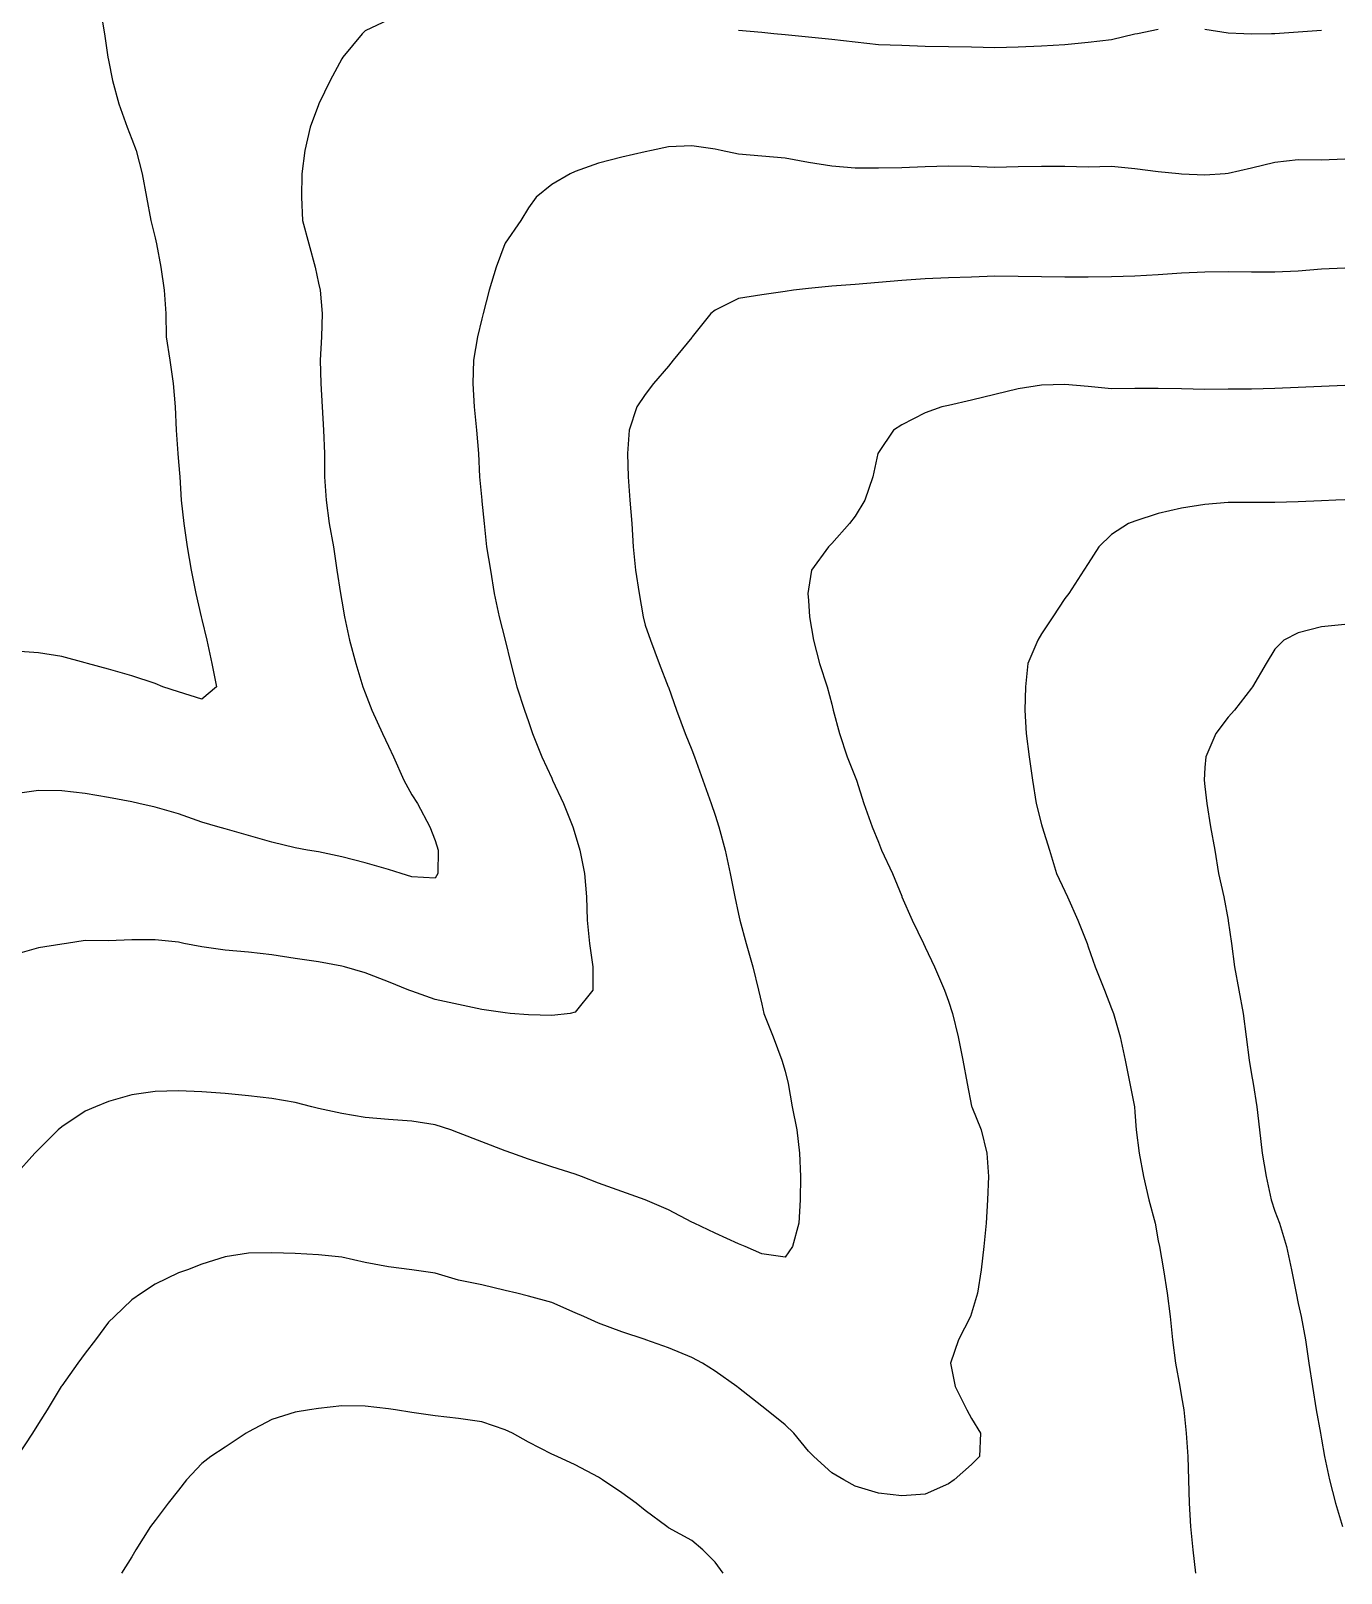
# Model space of a CAD drawing. Extents: x -729 to 771, y -779 to 721.
# Drawn here: x -473.6 to -288.9, y -778.8 to -561.3 of the extents above; entities that cross this region are included whole.
import ezdxf

# ---------------------------------------------------------------- set-up
doc = ezdxf.new("R2010")
doc.units = 0

msp = doc.modelspace()

# ---------------------------------------------------------------- linework, layer by layer
at = {"layer": 'CONTOURS'}
for points in [[(-463.7793, -558.4015, 266.472), (-463.2578, -561.6909, 266.472), (-462.7529, -564.9804, 266.472), (-462.6693, -565.4364, 266.472), (-462.0979, -568.2699, 266.472), (-461.209, -571.5593, 266.472), (-460.0496, -574.8488, 266.472), (-459.3798, -576.5601, 266.472), (-458.7866, -578.1383, 266.472), (-457.9283, -581.4278, 266.472), (-457.3156, -584.7172, 266.472), (-456.7224, -588.0067, 266.472), (-456.0903, -590.4635, 266.472), (-455.9011, -591.2962, 266.472), (-455.2803, -594.5857, 266.472), (-454.8326, -597.8751, 266.472), (-454.5692, -601.1646, 266.472), (-454.5183, -604.4541, 266.472), (-454.0263, -607.7436, 266.472), (-453.5629, -611.033, 266.472), (-453.2905, -614.3225, 266.472), (-453.1348, -617.612, 266.472), (-452.8903, -620.9015, 266.472), (-452.8009, -622.0762, 266.472), (-452.6275, -624.1909, 266.472), (-452.4021, -627.4804, 266.472), (-452.0721, -630.7699, 266.472), (-451.5834, -634.0593, 266.472), (-450.9978, -637.3488, 266.472), (-450.3591, -640.6383, 266.472), (-449.6065, -643.9278, 266.472), (-449.5114, -644.311, 266.472), (-448.7897, -647.2172, 266.472), (-448.0964, -650.5067, 266.472), (-447.4506, -653.7962, 266.472), (-449.5114, -655.5377, 266.472), (-452.8009, -654.4981, 266.472), (-454.9943, -653.7962, 266.472), (-456.0903, -653.3423, 266.472), (-459.3798, -652.2468, 266.472), (-462.6693, -651.3233, 266.472), (-465.6159, -650.5067, 266.472), (-465.9588, -650.4117, 266.472), (-469.2482, -649.5101, 266.472), (-472.5377, -648.9801, 266.472), (-475.8272, -648.7733, 266.472)], [(-423.1956, -559.7139, 276.472), (-426.4851, -561.2913, 276.472), (-426.9174, -561.6909, 276.472), (-429.6118, -564.9804, 276.472), (-429.7745, -565.2109, 276.472), (-431.4067, -568.2699, 276.472), (-432.9961, -571.5593, 276.472), (-433.064, -571.7277, 276.472), (-434.2324, -574.8488, 276.472), (-434.966, -578.1383, 276.472), (-435.4018, -581.4278, 276.472), (-435.4782, -584.7172, 276.472), (-435.3279, -588.0067, 276.472), (-434.4426, -591.2962, 276.472), (-433.5276, -594.5857, 276.472), (-433.064, -596.8539, 276.472), (-432.8417, -597.8751, 276.472), (-432.5628, -601.1646, 276.472), (-432.6202, -604.4541, 276.472), (-432.8332, -607.7436, 276.472), (-432.7543, -611.033, 276.472), (-432.5581, -614.3225, 276.472), (-432.3496, -617.612, 276.472), (-432.2286, -620.9015, 276.472), (-432.2116, -624.1909, 276.472), (-431.9938, -627.4804, 276.472), (-431.5582, -630.7699, 276.472), (-430.9666, -634.0593, 276.472), (-430.4874, -637.3488, 276.472), (-429.9529, -640.6383, 276.472), (-429.7745, -641.7307, 276.472), (-429.4066, -643.9278, 276.472), (-428.6987, -647.2172, 276.472), (-427.781, -650.5067, 276.472), (-426.8002, -653.7962, 276.472), (-426.4851, -654.6198, 276.472), (-425.5219, -657.0857, 276.472), (-424.0536, -660.3751, 276.472), (-423.1956, -662.1639, 276.472), (-422.4991, -663.6646, 276.472), (-421.0512, -666.9541, 276.472), (-419.9061, -669.0148, 276.472), (-419.1157, -670.2436, 276.472), (-417.3449, -673.533, 276.472), (-416.6167, -675.4652, 276.472), (-416.1651, -676.8225, 276.472), (-416.2199, -680.112, 276.472), (-416.6167, -680.7849, 276.472), (-419.9061, -680.6086, 276.472), (-421.3873, -680.112, 276.472), (-423.1956, -679.5578, 276.472), (-426.4851, -678.5976, 276.472), (-429.7745, -677.7665, 276.472), (-433.064, -677.0645, 276.472), (-434.5916, -676.8225, 276.472), (-436.3535, -676.5171, 276.472), (-439.643, -675.6824, 276.472), (-442.9324, -674.7394, 276.472), (-446.2219, -673.8322, 276.472), (-447.2496, -673.533, 276.472), (-449.5114, -672.8808, 276.472), (-452.8009, -671.7058, 276.472), (-456.0903, -670.743, 276.472), (-458.4163, -670.2436, 276.472), (-459.3798, -670.0049, 276.472), (-462.6693, -669.3919, 276.472), (-465.9588, -668.8354, 276.472), (-469.2482, -668.4523, 276.472), (-472.5377, -668.4194, 276.472), (-475.8272, -668.9055, 276.472)], [(-314.643, -561.0969, 276.472), (-317.5957, -561.6909, 276.472), (-317.9324, -561.7654, 276.472), (-321.2219, -562.5672, 276.472), (-324.5114, -562.9104, 276.472), (-327.8009, -563.2513, 276.472), (-331.0903, -563.4568, 276.472), (-334.3798, -563.581, 276.472), (-337.6693, -563.6748, 276.472), (-340.9588, -563.5785, 276.472), (-344.2482, -563.5464, 276.472), (-347.5377, -563.4671, 276.472), (-350.8272, -563.3647, 276.472), (-354.1167, -563.2575, 276.472), (-357.4061, -562.8671, 276.472), (-360.6956, -562.4807, 276.472), (-363.9851, -562.1521, 276.472), (-367.2745, -561.8481, 276.472), (-368.8326, -561.6909, 276.472), (-370.564, -561.5316, 276.472), (-373.8535, -561.2082, 276.472)], [(-291.6167, -561.2084, 276.472), (-294.9061, -561.4883, 276.472), (-298.1956, -561.6824, 276.472), (-298.6833, -561.6909, 276.472), (-301.4851, -561.7374, 276.472), (-302.5809, -561.6909, 276.472), (-304.7745, -561.5959, 276.472), (-308.064, -561.0659, 276.472)], [(-288.3272, -579.388, 286.472), (-291.6167, -579.5208, 286.472), (-294.9061, -579.4538, 286.472), (-298.1956, -579.8514, 286.472), (-301.4851, -580.6554, 286.472), (-304.7745, -581.3916, 286.472), (-305.2228, -581.4278, 286.472), (-308.064, -581.6214, 286.472), (-311.3535, -581.4715, 286.472), (-311.7697, -581.4278, 286.472), (-314.643, -581.1418, 286.472), (-317.9324, -580.7398, 286.472), (-321.2219, -580.4116, 286.472), (-324.5114, -580.4998, 286.472), (-327.8009, -580.4279, 286.472), (-331.0903, -580.4186, 286.472), (-334.3798, -580.4786, 286.472), (-337.6693, -580.5313, 286.472), (-340.9588, -580.3981, 286.472), (-344.2482, -580.3588, 286.472), (-347.5377, -580.4394, 286.472), (-350.8272, -580.5774, 286.472), (-354.1167, -580.6306, 286.472), (-357.4061, -580.6694, 286.472), (-360.6956, -580.3708, 286.472), (-363.9851, -579.8276, 286.472), (-367.2745, -579.2533, 286.472), (-370.564, -578.9499, 286.472), (-373.8535, -578.6846, 286.472), (-376.2977, -578.1383, 286.472), (-377.143, -577.9435, 286.472), (-380.4324, -577.48, 286.472), (-383.7219, -577.6194, 286.472), (-386.1005, -578.1383, 286.472), (-387.0114, -578.3523, 286.472), (-390.3009, -579.0881, 286.472), (-393.5903, -579.9601, 286.472), (-396.8798, -581.1241, 286.472), (-397.5681, -581.4278, 286.472), (-400.1693, -582.9665, 286.472), (-402.3586, -584.7172, 286.472), (-403.4588, -586.2473, 286.472), (-404.5508, -588.0067, 286.472), (-406.7482, -591.2091, 286.472), (-406.7924, -591.2962, 286.472), (-408.0072, -594.5857, 286.472), (-408.973, -597.8751, 286.472), (-409.8562, -601.1646, 286.472), (-410.0377, -601.9081, 286.472), (-410.656, -604.4541, 286.472), (-411.185, -607.7436, 286.472), (-411.2842, -611.033, 286.472), (-411.0958, -614.3225, 286.472), (-410.7869, -617.612, 286.472), (-410.4932, -620.9015, 286.472), (-410.336, -624.1909, 286.472), (-410.0515, -627.4804, 286.472), (-410.0377, -627.6071, 286.472), (-409.7228, -630.7699, 286.472), (-409.3742, -634.0593, 286.472), (-408.8216, -637.3488, 286.472), (-408.3003, -640.6383, 286.472), (-407.59, -643.9278, 286.472), (-406.7511, -647.2172, 286.472), (-406.7482, -647.2289, 286.472), (-405.9356, -650.5067, 286.472), (-405.0742, -653.7962, 286.472), (-403.9926, -657.0857, 286.472), (-403.4588, -658.6645, 286.472), (-402.8678, -660.3751, 286.472), (-401.582, -663.6646, 286.472), (-400.1693, -666.6789, 286.472), (-400.0443, -666.9541, 286.472), (-398.524, -670.2436, 286.472), (-397.2057, -673.533, 286.472), (-396.8798, -674.6095, 286.472), (-396.2278, -676.8225, 286.472), (-395.5646, -680.112, 286.472), (-395.2544, -683.4015, 286.472), (-395.1791, -686.6909, 286.472), (-394.8395, -689.9804, 286.472), (-394.3982, -693.2699, 286.472), (-394.3818, -696.5593, 286.472), (-396.8798, -699.6637, 286.472), (-397.5811, -699.8488, 286.472), (-400.1693, -700.1307, 286.472), (-403.4588, -700.0711, 286.472), (-406.0372, -699.8488, 286.472), (-406.7482, -699.7883, 286.472), (-410.0377, -699.3033, 286.472), (-413.3272, -698.6045, 286.472), (-416.6167, -697.8972, 286.472), (-419.9061, -696.7322, 286.472), (-420.304, -696.5593, 286.472), (-423.1956, -695.3839, 286.472), (-426.4851, -694.1204, 286.472), (-429.4102, -693.2699, 286.472), (-429.7745, -693.1691, 286.472), (-433.064, -692.5994, 286.472), (-436.3535, -692.1112, 286.472), (-439.643, -691.6102, 286.472), (-442.9324, -691.2337, 286.472), (-446.2219, -690.9472, 286.472), (-449.5114, -690.4621, 286.472), (-452.0637, -689.9804, 286.472), (-452.8009, -689.8282, 286.472), (-456.0903, -689.4924, 286.472), (-459.3798, -689.4723, 286.472), (-462.6693, -689.6205, 286.472), (-465.9588, -689.5917, 286.472), (-468.5863, -689.9804, 286.472), (-469.2482, -690.0852, 286.472), (-472.5377, -690.6065, 286.472), (-475.8272, -691.5297, 286.472)], [(-288.3272, -594.7379, 296.472), (-291.6167, -594.8699, 296.472), (-294.9061, -595.1631, 296.472), (-298.1956, -595.3195, 296.472), (-301.4851, -595.3077, 296.472), (-304.7745, -595.2455, 296.472), (-308.064, -595.2948, 296.472), (-311.3535, -595.4711, 296.472), (-314.643, -595.7086, 296.472), (-317.9324, -595.8999, 296.472), (-321.2219, -595.9483, 296.472), (-324.5114, -596.0343, 296.472), (-327.8009, -596.038, 296.472), (-331.0903, -595.9879, 296.472), (-334.3798, -595.9208, 296.472), (-337.6693, -595.8823, 296.472), (-340.9588, -596.031, 296.472), (-344.2482, -596.1263, 296.472), (-347.5377, -596.2662, 296.472), (-350.8272, -596.4971, 296.472), (-354.1167, -596.7799, 296.472), (-357.4061, -597.0645, 296.472), (-360.6956, -597.2972, 296.472), (-363.9851, -597.6128, 296.472), (-366.0842, -597.8751, 296.472), (-367.2745, -598.0375, 296.472), (-370.564, -598.4963, 296.472), (-373.8535, -599.0346, 296.472), (-377.143, -600.6624, 296.472), (-377.7193, -601.1646, 296.472), (-380.366, -604.4541, 296.472), (-380.4324, -604.5385, 296.472), (-383.0309, -607.7436, 296.472), (-383.7219, -608.5914, 296.472), (-385.8056, -611.033, 296.472), (-387.0114, -612.5504, 296.472), (-388.182, -614.3225, 296.472), (-389.2488, -617.612, 296.472), (-389.4701, -620.9015, 296.472), (-389.4107, -624.1909, 296.472), (-389.1787, -627.4804, 296.472), (-388.9002, -630.7699, 296.472), (-388.6696, -634.0593, 296.472), (-388.3704, -637.3488, 296.472), (-387.8455, -640.6383, 296.472), (-387.2624, -643.9278, 296.472), (-387.0114, -645.1204, 296.472), (-386.2524, -647.2172, 296.472), (-385.0327, -650.5067, 296.472), (-383.7393, -653.7962, 296.472), (-383.7219, -653.8434, 296.472), (-382.5698, -657.0857, 296.472), (-381.3522, -660.3751, 296.472), (-380.4324, -662.6688, 296.472), (-380.0487, -663.6646, 296.472), (-378.8544, -666.9541, 296.472), (-377.6932, -670.2436, 296.472), (-377.143, -671.9021, 296.472), (-376.6104, -673.533, 296.472), (-375.7187, -676.8225, 296.472), (-375.0046, -680.112, 296.472), (-374.3412, -683.4015, 296.472), (-373.8535, -685.8426, 296.472), (-373.6633, -686.6909, 296.472), (-372.7452, -689.9804, 296.472), (-371.8079, -693.2699, 296.472), (-371.0282, -696.5593, 296.472), (-370.564, -698.5561, 296.472), (-370.2681, -699.8488, 296.472), (-368.9678, -703.1383, 296.472), (-367.7274, -706.4278, 296.472), (-367.2745, -707.982, 296.472), (-366.8374, -709.7172, 296.472), (-366.2492, -713.0067, 296.472), (-365.589, -716.2962, 296.472), (-365.22, -719.5857, 296.472), (-365.1013, -722.8751, 296.472), (-365.1529, -726.1646, 296.472), (-365.3385, -729.4541, 296.472), (-366.223, -732.7436, 296.472), (-367.2745, -734.2177, 296.472), (-370.564, -733.7635, 296.472), (-372.8842, -732.7436, 296.472), (-373.8535, -732.355, 296.472), (-377.143, -730.8559, 296.472), (-380.0792, -729.4541, 296.472), (-380.4324, -729.298, 296.472), (-383.7219, -727.5528, 296.472), (-387.0057, -726.1646, 296.472), (-387.0114, -726.1622, 296.472), (-390.3009, -724.9708, 296.472), (-393.5903, -723.7865, 296.472), (-395.9669, -722.8751, 296.472), (-396.8798, -722.5339, 296.472), (-400.1693, -721.494, 296.472), (-403.4588, -720.4222, 296.472), (-405.7882, -719.5857, 296.472), (-406.7482, -719.2254, 296.472), (-410.0377, -717.9516, 296.472), (-413.3272, -716.6782, 296.472), (-414.4136, -716.2962, 296.472), (-416.6167, -715.5846, 296.472), (-419.9061, -715.0552, 296.472), (-423.1956, -714.8001, 296.472), (-426.4851, -714.5114, 296.472), (-429.7745, -713.9792, 296.472), (-433.064, -713.2535, 296.472), (-433.9997, -713.0067, 296.472), (-436.3535, -712.4274, 296.472), (-439.643, -711.8623, 296.472), (-442.9324, -711.4955, 296.472), (-446.2219, -711.148, 296.472), (-449.5114, -710.9116, 296.472), (-452.8009, -710.7708, 296.472), (-456.0903, -710.8622, 296.472), (-459.3798, -711.3418, 296.472), (-462.6693, -712.2845, 296.472), (-464.5049, -713.0067, 296.472), (-465.9588, -713.6436, 296.472), (-469.2482, -715.8621, 296.472), (-469.7497, -716.2962, 296.472), (-472.5377, -719.0295, 296.472), (-473.0553, -719.5857, 296.472), (-475.8272, -722.69, 296.472)], [(-288.3272, -611.2747, 306.472), (-291.6167, -611.4304, 306.472), (-294.9061, -611.5979, 306.472), (-298.1956, -611.7383, 306.472), (-301.4851, -611.8268, 306.472), (-304.7745, -611.8057, 306.472), (-308.064, -611.8522, 306.472), (-311.3535, -611.7902, 306.472), (-314.643, -611.7297, 306.472), (-317.9324, -611.7222, 306.472), (-321.2219, -611.7845, 306.472), (-324.5114, -611.4596, 306.472), (-327.8009, -611.1634, 306.472), (-331.0903, -611.2461, 306.472), (-334.3798, -611.7489, 306.472), (-337.6693, -612.5477, 306.472), (-340.9588, -613.35, 306.472), (-344.2482, -614.1057, 306.472), (-345.1502, -614.3225, 306.472), (-347.5377, -615.1406, 306.472), (-350.8272, -616.8409, 306.472), (-351.9628, -617.612, 306.472), (-354.1167, -620.7639, 306.472), (-354.1719, -620.9015, 306.472), (-354.9003, -624.1909, 306.472), (-356.0048, -627.4804, 306.472), (-357.4061, -629.7258, 306.472), (-358.1942, -630.7699, 306.472), (-360.6956, -633.5974, 306.472), (-361.1575, -634.0593, 306.472), (-363.529, -637.3488, 306.472), (-363.9851, -640.0356, 306.472), (-364.0539, -640.6383, 306.472), (-363.9851, -641.6083, 306.472), (-363.8252, -643.9278, 306.472), (-363.2403, -647.2172, 306.472), (-362.4119, -650.5067, 306.472), (-361.3432, -653.7962, 306.472), (-360.6956, -656.2463, 306.472), (-360.4748, -657.0857, 306.472), (-359.5751, -660.3751, 306.472), (-358.5102, -663.6646, 306.472), (-357.4061, -666.4744, 306.472), (-357.2091, -666.9541, 306.472), (-356.1577, -670.2436, 306.472), (-354.9879, -673.533, 306.472), (-354.1167, -675.7112, 306.472), (-353.6613, -676.8225, 306.472), (-352.1003, -680.112, 306.472), (-350.8272, -683.3283, 306.472), (-350.8049, -683.4015, 306.472), (-349.3338, -686.6909, 306.472), (-347.7626, -689.9804, 306.472), (-347.5377, -690.5011, 306.472), (-346.1951, -693.2699, 306.472), (-344.7723, -696.5593, 306.472), (-344.2482, -698.1061, 306.472), (-343.6572, -699.8488, 306.472), (-342.873, -703.1383, 306.472), (-342.2263, -706.4278, 306.472), (-341.6161, -709.7172, 306.472), (-340.9588, -712.9214, 306.472), (-340.9393, -713.0067, 306.472), (-339.631, -716.2962, 306.472), (-338.8256, -719.5857, 306.472), (-338.5636, -722.8751, 306.472), (-338.7212, -726.1646, 306.472), (-338.9347, -729.4541, 306.472), (-339.2363, -732.7436, 306.472), (-339.6037, -736.033, 306.472), (-340.1545, -739.3225, 306.472), (-340.9588, -742.1082, 306.472), (-341.1091, -742.612, 306.472), (-342.828, -745.9015, 306.472), (-343.9298, -749.1909, 306.472), (-343.3012, -752.4804, 306.472), (-341.6594, -755.7699, 306.472), (-340.9588, -756.9888, 306.472), (-339.7286, -759.0593, 306.472), (-339.8342, -762.3488, 306.472), (-340.9588, -763.4779, 306.472), (-343.4283, -765.6383, 306.472), (-344.2482, -766.2128, 306.472), (-347.5377, -767.6621, 306.472), (-350.8272, -767.8949, 306.472), (-354.1167, -767.5281, 306.472), (-357.4061, -766.5117, 306.472), (-358.9783, -765.6383, 306.472), (-360.6956, -764.641, 306.472), (-363.2354, -762.3488, 306.472), (-363.9851, -761.6073, 306.472), (-366.0126, -759.0593, 306.472), (-367.2745, -757.8914, 306.472), (-369.8653, -755.7699, 306.472), (-370.564, -755.2513, 306.472), (-373.8535, -752.6556, 306.472), (-374.0848, -752.4804, 306.472), (-377.143, -750.2928, 306.472), (-378.9237, -749.1909, 306.472), (-380.4324, -748.3847, 306.472), (-383.7219, -747.0389, 306.472), (-386.8895, -745.9015, 306.472), (-387.0114, -745.8593, 306.472), (-390.3009, -744.758, 306.472), (-393.5903, -743.5368, 306.472), (-395.6627, -742.612, 306.472), (-396.8798, -742.0759, 306.472), (-400.1693, -740.644, 306.472), (-403.4588, -739.727, 306.472), (-405.1021, -739.3225, 306.472), (-406.7482, -738.9283, 306.472), (-410.0377, -738.1467, 306.472), (-413.3272, -737.4561, 306.472), (-416.6167, -736.4857, 306.472), (-419.9058, -736.033, 306.472), (-419.9061, -736.033, 306.472), (-423.1956, -735.5836, 306.472), (-426.4851, -735.0038, 306.472), (-429.7745, -734.2496, 306.472), (-433.064, -733.9244, 306.472), (-436.3535, -733.7355, 306.472), (-439.643, -733.6142, 306.472), (-442.9324, -733.6864, 306.472), (-446.2219, -734.2023, 306.472), (-449.5114, -735.2044, 306.472), (-451.5529, -736.033, 306.472), (-452.8009, -736.4596, 306.472), (-456.0903, -738.0427, 306.472), (-458.0289, -739.3225, 306.472), (-459.3798, -740.2719, 306.472), (-461.8028, -742.612, 306.472), (-462.6693, -743.3966, 306.472), (-464.5031, -745.9015, 306.472), (-465.9588, -747.7818, 306.472), (-466.9782, -749.1909, 306.472), (-469.2482, -752.3638, 306.472), (-469.3266, -752.4804, 306.472), (-471.3364, -755.7699, 306.472), (-472.5377, -757.71, 306.472), (-473.3661, -759.0593, 306.472), (-475.5741, -762.3488, 306.472)], [(-288.3272, -627.4301, 316.472), (-289.6159, -627.4804, 316.472), (-291.6167, -627.5588, 316.472), (-294.9061, -627.7125, 316.472), (-298.1956, -627.8026, 316.472), (-301.4851, -627.8017, 316.472), (-304.7745, -627.7758, 316.472), (-308.064, -628.0595, 316.472), (-311.3535, -628.5938, 316.472), (-314.643, -629.3435, 316.472), (-317.9324, -630.4126, 316.472), (-318.8373, -630.7699, 316.472), (-321.2219, -632.3254, 316.472), (-323.0344, -634.0593, 316.472), (-324.5114, -636.393, 316.472), (-325.1647, -637.3488, 316.472), (-327.2803, -640.6383, 316.472), (-327.8009, -641.3607, 316.472), (-329.4916, -643.9278, 316.472), (-331.0903, -646.3358, 316.472), (-331.6324, -647.2172, 316.472), (-333.0517, -650.5067, 316.472), (-333.348, -653.7962, 316.472), (-333.4386, -657.0857, 316.472), (-333.2696, -660.3751, 316.472), (-332.8474, -663.6646, 316.472), (-332.3705, -666.9541, 316.472), (-331.8683, -670.2436, 316.472), (-331.0903, -673.2007, 316.472), (-331.007, -673.533, 316.472), (-329.9995, -676.8225, 316.472), (-328.9793, -680.112, 316.472), (-327.8009, -682.6289, 316.472), (-327.4306, -683.4015, 316.472), (-325.9694, -686.6909, 316.472), (-324.6953, -689.9804, 316.472), (-324.5114, -690.4817, 316.472), (-323.5207, -693.2699, 316.472), (-322.2406, -696.5593, 316.472), (-321.2219, -699.1523, 316.472), (-320.9679, -699.8488, 316.472), (-320.0346, -703.1383, 316.472), (-319.3, -706.4278, 316.472), (-318.6555, -709.7172, 316.472), (-317.9951, -713.0067, 316.472), (-317.9324, -713.7917, 316.472), (-317.7392, -716.2962, 316.472), (-317.3361, -719.5857, 316.472), (-316.7374, -722.8751, 316.472), (-315.9755, -726.1646, 316.472), (-315.0837, -729.4541, 316.472), (-314.643, -731.9246, 316.472), (-314.492, -732.7436, 316.472), (-313.9057, -736.033, 316.472), (-313.4033, -739.3225, 316.472), (-312.9824, -742.612, 316.472), (-312.6443, -745.9015, 316.472), (-312.2346, -749.1909, 316.472), (-311.6106, -752.4804, 316.472), (-311.3535, -753.9275, 316.472), (-311.0495, -755.7699, 316.472), (-310.6941, -759.0593, 316.472), (-310.4991, -762.3488, 316.472), (-310.3932, -765.6383, 316.472), (-310.2793, -768.9278, 316.472), (-310.0891, -772.2172, 316.472), (-309.7784, -775.5067, 316.472), (-309.3864, -778.7962, 316.472)], [(-288.3272, -644.9936, 326.472), (-291.6167, -645.3203, 326.472), (-294.9061, -646.1807, 326.472), (-296.9463, -647.2172, 326.472), (-298.1956, -648.5048, 326.472), (-299.4297, -650.5067, 326.472), (-301.3472, -653.7962, 326.472), (-301.4851, -653.9977, 326.472), (-303.9185, -657.0857, 326.472), (-304.7745, -658.0769, 326.472), (-306.5171, -660.3751, 326.472), (-307.9622, -663.6646, 326.472), (-308.064, -665.1842, 326.472), (-308.1669, -666.9541, 326.472), (-308.064, -667.8472, 326.472), (-307.8193, -670.2436, 326.472), (-307.2799, -673.533, 326.472), (-306.6585, -676.8225, 326.472), (-306.1601, -680.112, 326.472), (-305.4146, -683.4015, 326.472), (-304.7927, -686.6909, 326.472), (-304.7745, -686.814, 326.472), (-304.3264, -689.9804, 326.472), (-303.8989, -693.2699, 326.472), (-303.2756, -696.5593, 326.472), (-302.6897, -699.8488, 326.472), (-302.2638, -703.1383, 326.472), (-301.8193, -706.4278, 326.472), (-301.4851, -708.4506, 326.472), (-301.2804, -709.7172, 326.472), (-300.7665, -713.0067, 326.472), (-300.3834, -716.2962, 326.472), (-299.9732, -719.5857, 326.472), (-299.4269, -722.8751, 326.472), (-298.7118, -726.1646, 326.472), (-298.1956, -727.7503, 326.472), (-297.5635, -729.4541, 326.472), (-296.5634, -732.7436, 326.472), (-295.8405, -736.033, 326.472), (-295.2067, -739.3225, 326.472), (-294.9061, -740.7493, 326.472), (-294.5167, -742.612, 326.472), (-293.8681, -745.9015, 326.472), (-293.392, -749.1909, 326.472), (-292.9148, -752.4804, 326.472), (-292.3718, -755.7699, 326.472), (-291.7607, -759.0593, 326.472), (-291.6167, -759.9042, 326.472), (-291.2294, -762.3488, 326.472), (-290.5001, -765.6383, 326.472), (-289.6413, -768.9278, 326.472), (-288.6799, -772.2172, 326.472)], [(-376.0143, -778.7962, 316.472), (-377.143, -777.2615, 316.472), (-378.8768, -775.5067, 316.472), (-380.4324, -774.193, 316.472), (-383.7219, -772.3873, 316.472), (-383.9422, -772.2172, 316.472), (-387.0114, -769.9728, 316.472), (-388.2807, -768.9278, 316.472), (-390.3009, -767.468, 316.472), (-393.0273, -765.6383, 316.472), (-393.5903, -765.2697, 316.472), (-396.8798, -763.5178, 316.472), (-399.425, -762.3488, 316.472), (-400.1693, -762.0304, 316.472), (-403.4588, -760.3244, 316.472), (-405.6942, -759.0593, 316.472), (-406.7482, -758.5722, 316.472), (-410.0377, -757.4587, 316.472), (-413.3272, -756.982, 316.472), (-416.6167, -756.6173, 316.472), (-419.9061, -756.1169, 316.472), (-422.2046, -755.7699, 316.472), (-423.1956, -755.6273, 316.472), (-426.4851, -755.2513, 316.472), (-429.7745, -755.1782, 316.472), (-433.064, -755.5515, 316.472), (-434.3309, -755.7699, 316.472), (-436.3535, -756.1105, 316.472), (-439.643, -757.1314, 316.472), (-442.9324, -758.8577, 316.472), (-443.2501, -759.0593, 316.472), (-446.2219, -761.0405, 316.472), (-448.2248, -762.3488, 316.472), (-449.5114, -763.3343, 316.472), (-451.664, -765.6383, 316.472), (-452.8009, -767.0699, 316.472), (-454.2402, -768.9278, 316.472), (-456.0903, -771.3504, 316.472), (-456.7385, -772.2172, 316.472), (-458.8175, -775.5067, 316.472), (-459.3798, -776.4806, 316.472), (-460.8207, -778.7962, 316.472)]]:
    msp.add_polyline3d(points, dxfattribs=at)

doc.saveas('drawing.dxf')
